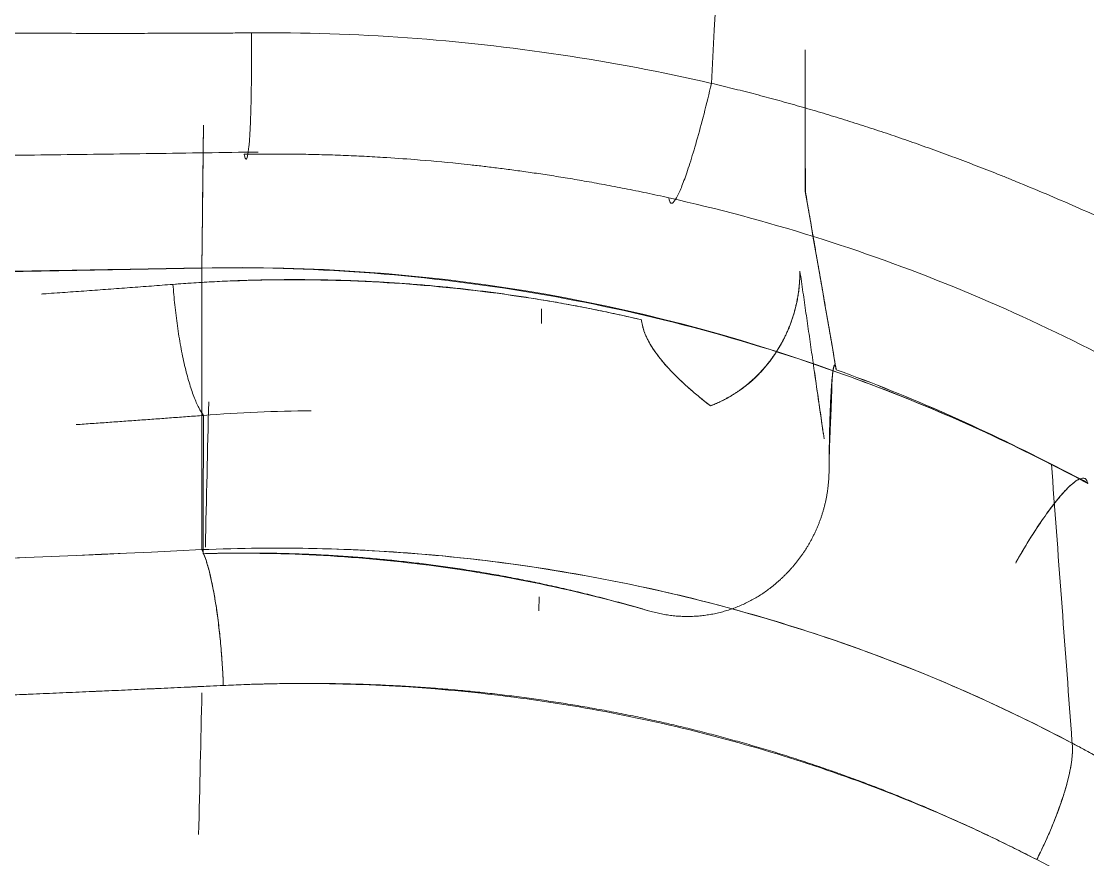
# Model space of a CAD drawing. Extents: x 12185 to 15344, y -91 to 2224.
# Drawn here: x 14153.059 to 14156.904, y 1098.582 to 1101.605 of the extents above; entities that cross this region are included whole.
import ezdxf

# ---------------------------------------------------------------- set-up
doc = ezdxf.new("R2010")
doc.units = 0
doc.header["$LTSCALE"] = 10
doc.header["$MEASUREMENT"] = 0
doc.layers.add('1', color=7, linetype='CONTINUOUS')

msp = doc.modelspace()

# ---------------------------------------------------------------- linework, layer by layer
at = {"layer": '1', "color": 7, "linetype": 'Continuous', "lineweight": 18}
for p, q in [((14154.9343, 1100.5151), (14154.9347, 1100.5681)), ((14154.9252, 1099.4793), (14154.9257, 1099.53))]:
    msp.add_line(p, q, dxfattribs=at)
at = {"layer": '1', "color": 7, "linetype": 'Continuous', "lineweight": 13}
for points in [[(14155.5476, 1101.381), (14155.6026, 1102.4051), (14155.6571, 1103.4587), (14155.7111, 1104.5417)], [(14153.7222, 1099.7089), (14153.7263, 1099.8835), (14153.7303, 1100.0581), (14153.7343, 1100.2327)], [(14153.6981, 1098.6728), (14153.7021, 1098.843), (14153.706, 1099.0133), (14153.71, 1099.1835)]]:
    msp.add_open_spline(points, degree=3, dxfattribs=at)
at = {"layer": '1', "color": 7, "linetype": 'Continuous', "lineweight": 18}
for points, degree, knots in [([(14153.8883, 1101.5633), (14153.8689, 1101.5631), (14153.8265, 1101.5626), (14153.7575, 1101.5622), (14153.6779, 1101.5619), (14153.5875, 1101.5616), (14153.4865, 1101.5614), (14153.3748, 1101.5614), (14153.2524, 1101.5614), (14153.1034, 1101.5617), (14152.9313, 1101.562), (14152.74, 1101.5619), (14152.5491, 1101.5615), (14152.291, 1101.5606), (14151.9273, 1101.5583), (14151.4201, 1101.5545), (14150.9484, 1101.5507), (14150.5479, 1101.5479), (14150.2542, 1101.5462), (14149.9535, 1101.5449), (14149.6458, 1101.5439), (14149.2698, 1101.5432), (14148.8585, 1101.5429), (14148.4447, 1101.5429), (14148.1224, 1101.5431), (14147.9381, 1101.5431), (14147.8612, 1101.5432)], 3, [0, 0, 0, 0, 0.009679, 0.021131, 0.034357, 0.049356, 0.066129, 0.084676, 0.104996, 0.12709, 0.158922, 0.190678, 0.22236, 0.253968, 0.319225, 0.403388, 0.506457, 0.554009, 0.602723, 0.6526, 0.703637, 0.755836, 0.83966, 0.908293, 0.961738, 1, 1, 1, 1]), ([(14155.5476, 1101.381), (14155.5601, 1101.3781), (14155.5851, 1101.3722), (14155.6225, 1101.363), (14155.66, 1101.3537), (14155.6975, 1101.3441), (14155.735, 1101.3342), (14155.7726, 1101.3242), (14155.8102, 1101.3139), (14155.8478, 1101.3033), (14155.8855, 1101.2926), (14155.9232, 1101.2815), (14155.961, 1101.2703), (14155.9987, 1101.2588), (14156.0365, 1101.2471), (14156.0744, 1101.2351), (14156.1122, 1101.2229), (14156.1501, 1101.2105), (14156.1881, 1101.1978), (14156.2261, 1101.1849), (14156.2641, 1101.1718), (14156.3021, 1101.1584), (14156.3402, 1101.1448), (14156.3783, 1101.1309), (14156.4164, 1101.1168), (14156.4546, 1101.1025), (14156.4928, 1101.088), (14156.531, 1101.0732), (14156.5693, 1101.0581), (14156.6076, 1101.0429), (14156.7057, 1101.0032), (14156.8607, 1100.9377), (14157.0686, 1100.843), (14157.268, 1100.745), (14157.4589, 1100.6437), (14157.6367, 1100.5418), (14157.8041, 1100.4382), (14157.9636, 1100.332), (14158.1222, 1100.219), (14158.2799, 1100.0993), (14158.4366, 1099.9729), (14158.5754, 1099.8542), (14158.6964, 1099.7461), (14158.7999, 1099.6508), (14158.9013, 1099.5544), (14159.0005, 1099.4569), (14159.0977, 1099.3583), (14159.1927, 1099.2585), (14159.2857, 1099.1577), (14159.3765, 1099.0557), (14159.4597, 1098.9591), (14159.5354, 1098.868), (14159.604, 1098.7822), (14159.6711, 1098.6951), (14159.7367, 1098.6067), (14159.8008, 1098.517), (14159.8633, 1098.4259), (14159.9243, 1098.3336), (14159.9839, 1098.2399), (14160.0419, 1098.1449), (14160.0984, 1098.0485), (14160.1533, 1097.9509), (14160.2068, 1097.8518), (14160.2588, 1097.7515), (14160.3093, 1097.6498), (14160.3582, 1097.5467), (14160.4057, 1097.4423), (14160.4516, 1097.3366), (14160.4961, 1097.2295), (14160.5342, 1097.1333), (14160.5664, 1097.0487), (14160.5931, 1096.9759), (14160.6189, 1096.903), (14160.6438, 1096.8298), (14160.6679, 1096.7564), (14160.691, 1096.6827), (14160.7133, 1096.6088), (14160.7347, 1096.5347), (14160.7552, 1096.4604), (14160.7749, 1096.3859), (14160.7936, 1096.3111), (14160.8115, 1096.236), (14160.8285, 1096.1608), (14160.8446, 1096.0853), (14160.8599, 1096.0096), (14160.8742, 1095.9336), (14160.8877, 1095.8574), (14160.9004, 1095.781), (14160.9121, 1095.7043), (14160.923, 1095.6274), (14160.9329, 1095.5502), (14160.9421, 1095.4728), (14160.9503, 1095.3952), (14160.9577, 1095.3173), (14160.9641, 1095.2392), (14160.9698, 1095.1608), (14160.9745, 1095.0822), (14160.9784, 1095.0033), (14160.9813, 1094.9242), (14160.9835, 1094.8449), (14160.9842, 1094.7919), (14160.9846, 1094.7653)], 3, [0, 0, 0, 0, 0.004115, 0.008239, 0.012373, 0.016518, 0.020673, 0.024838, 0.029013, 0.033199, 0.037396, 0.041604, 0.045823, 0.050052, 0.054293, 0.058546, 0.062809, 0.067085, 0.071372, 0.075671, 0.079981, 0.084304, 0.088639, 0.092987, 0.097346, 0.101718, 0.106103, 0.110501, 0.114912, 0.119335, 0.123772, 0.148975, 0.173502, 0.197374, 0.220615, 0.243249, 0.26359, 0.284263, 0.305287, 0.326685, 0.348475, 0.370677, 0.386022, 0.401289, 0.416481, 0.431602, 0.446657, 0.461649, 0.476583, 0.491462, 0.506292, 0.518264, 0.530247, 0.542244, 0.554258, 0.566295, 0.578357, 0.590448, 0.602572, 0.614733, 0.626933, 0.639178, 0.651469, 0.663812, 0.676208, 0.688663, 0.701178, 0.713758, 0.726405, 0.739124, 0.747578, 0.756019, 0.764447, 0.772863, 0.781269, 0.789666, 0.798054, 0.806435, 0.814811, 0.823182, 0.831549, 0.839914, 0.848278, 0.856642, 0.865007, 0.873374, 0.881746, 0.890122, 0.898504, 0.906893, 0.915291, 0.923699, 0.932117, 0.940548, 0.948992, 0.95745, 0.965924, 0.974415, 0.982923, 0.991452, 1, 1, 1, 1]), ([(14153.8622, 1101.1255), (14153.875, 1101.1257), (14153.9008, 1101.1261), (14153.9395, 1101.1263), (14153.9782, 1101.1264), (14154.0168, 1101.1262), (14154.0555, 1101.1258), (14154.0941, 1101.1251), (14154.1327, 1101.1243), (14154.1714, 1101.1232), (14154.21, 1101.1219), (14154.248, 1101.1204), (14154.2986, 1101.1181), (14154.3752, 1101.1138), (14154.4913, 1101.1057), (14154.597, 1101.0961), (14154.68, 1101.0872), (14154.7286, 1101.0817), (14154.7805, 1101.0754), (14154.8358, 1101.0682), (14154.8944, 1101.0601), (14154.9563, 1101.0509), (14155.0215, 1101.0406), (14155.0899, 1101.029), (14155.1615, 1101.0161), (14155.2364, 1101.0018), (14155.3144, 1100.9859), (14155.3673, 1100.9743), (14155.3943, 1100.9684)], 3, [0, 0, 0, 0, 0.025018, 0.050035, 0.07505, 0.100063, 0.125076, 0.150087, 0.175097, 0.200106, 0.225114, 0.250121, 0.27396, 0.323579, 0.398973, 0.500138, 0.529594, 0.561269, 0.595164, 0.631278, 0.669611, 0.710162, 0.752931, 0.797917, 0.845118, 0.894534, 0.946162, 1, 1, 1, 1]), ([(14155.3943, 1100.9684), (14155.5696, 1100.9292), (14155.7435, 1100.8828), (14156.0866, 1100.7755), (14156.2558, 1100.7146), (14156.5881, 1100.5793), (14156.7511, 1100.5048), (14157.0701, 1100.3429), (14157.226, 1100.2555), (14157.5296, 1100.0685), (14157.6773, 1099.969), (14157.9636, 1099.7583), (14158.1022, 1099.6473), (14158.3693, 1099.4144), (14158.4978, 1099.2925), (14158.744, 1099.0388), (14158.8616, 1098.9069), (14159.1968, 1098.4973), (14159.3967, 1098.2055), (14159.744, 1097.5909), (14159.8912, 1097.268), (14160.1286, 1096.5989), (14160.2186, 1096.2527), (14160.309, 1095.7226), (14160.3316, 1095.5441), (14160.3619, 1095.1848), (14160.3696, 1095.0041), (14160.37, 1094.823)], 3, [0, 0, 0, 0, 0.0625, 0.0625, 0.125, 0.125, 0.1875, 0.1875, 0.25, 0.25, 0.3125, 0.3125, 0.375, 0.375, 0.4375, 0.4375, 0.5, 0.5, 0.625, 0.625, 0.75, 0.75, 0.875, 0.875, 0.9375, 0.9375, 1, 1, 1, 1]), ([(14153.7097, 1100.7154), (14154.1002, 1100.7221), (14154.4907, 1100.6937), (14155.2584, 1100.5679), (14155.6355, 1100.4705), (14155.9995, 1100.3404)], 3, [0, 0, 0, 0, 0.5, 0.5, 1, 1, 1, 1]), ([(14155.5439, 1100.2185), (14155.5471, 1100.2197), (14155.5536, 1100.2223), (14155.5634, 1100.2264), (14155.5731, 1100.2307), (14155.5829, 1100.2354), (14155.5927, 1100.2403), (14155.6024, 1100.2455), (14155.6122, 1100.251), (14155.6219, 1100.2568), (14155.6317, 1100.2629), (14155.6413, 1100.2693), (14155.651, 1100.276), (14155.6606, 1100.283), (14155.6701, 1100.2903), (14155.6795, 1100.298), (14155.6889, 1100.3059), (14155.6981, 1100.3142), (14155.7073, 1100.3228), (14155.7163, 1100.3317), (14155.7252, 1100.341), (14155.7339, 1100.3505), (14155.7425, 1100.3604), (14155.7509, 1100.3706), (14155.7592, 1100.3812), (14155.7672, 1100.392), (14155.775, 1100.4032), (14155.7826, 1100.4147), (14155.79, 1100.4266), (14155.7971, 1100.4387), (14155.804, 1100.4511), (14155.8106, 1100.4639), (14155.8169, 1100.4769), (14155.8229, 1100.4903), (14155.8286, 1100.504), (14155.8339, 1100.5179), (14155.8389, 1100.5321), (14155.8435, 1100.5466), (14155.8478, 1100.5613), (14155.8516, 1100.5763), (14155.8551, 1100.5916), (14155.8581, 1100.6071), (14155.8607, 1100.6228), (14155.8629, 1100.6387), (14155.8646, 1100.6548), (14155.8658, 1100.6711), (14155.8666, 1100.6876), (14155.8667, 1100.6987), (14155.8668, 1100.7042)], 3, [0, 0, 0, 0, 0.016822, 0.033849, 0.051084, 0.068527, 0.086179, 0.104042, 0.122117, 0.140404, 0.158904, 0.177619, 0.196549, 0.215695, 0.235058, 0.25464, 0.274439, 0.294458, 0.314698, 0.335158, 0.35584, 0.376743, 0.39787, 0.41922, 0.440794, 0.462593, 0.484617, 0.506867, 0.529343, 0.552046, 0.574977, 0.598135, 0.621521, 0.645137, 0.668981, 0.693055, 0.717359, 0.741894, 0.76666, 0.791656, 0.816885, 0.842345, 0.868038, 0.893964, 0.920122, 0.946514, 0.97314, 1, 1, 1, 1]), ([(14155.8668, 1100.7042), (14155.8667, 1100.5396), (14155.776, 1100.4042), (14155.6886, 1100.2737), (14155.5439, 1100.2185)], 2, [0, 0, 0, 0.5, 0.5, 1, 1, 1]), ([(14153.6054, 1100.6565), (14153.8901, 1100.678), (14154.1754, 1100.6783), (14154.7406, 1100.6359), (14155.0207, 1100.5931), (14155.2952, 1100.5288)], 3, [0, 0, 0, 0, 0.5, 0.5, 1, 1, 1, 1]), ([(14155.2951, 1100.5288), (14155.2831, 1100.5316), (14155.2592, 1100.5371), (14155.2232, 1100.5452), (14155.1871, 1100.5531), (14155.151, 1100.5607), (14155.1149, 1100.568), (14155.0788, 1100.5751), (14155.0426, 1100.5819), (14155.0064, 1100.5885), (14154.9702, 1100.5949), (14154.9339, 1100.601), (14154.8976, 1100.6069), (14154.8612, 1100.6125), (14154.8248, 1100.6179), (14154.7884, 1100.623), (14154.752, 1100.6279), (14154.7155, 1100.6325), (14154.679, 1100.6369), (14154.6424, 1100.641), (14154.6058, 1100.6449), (14154.5692, 1100.6485), (14154.5326, 1100.6519), (14154.4959, 1100.6551), (14154.4592, 1100.658), (14154.4224, 1100.6606), (14154.3856, 1100.663), (14154.3488, 1100.6652), (14154.3119, 1100.6671), (14154.2751, 1100.6688), (14154.2381, 1100.6702), (14154.2012, 1100.6714), (14154.1642, 1100.6723), (14154.1272, 1100.673), (14154.0901, 1100.6734), (14154.053, 1100.6736), (14154.0159, 1100.6735), (14153.9787, 1100.6732), (14153.9416, 1100.6726), (14153.9043, 1100.6718), (14153.8671, 1100.6708), (14153.8298, 1100.6695), (14153.7925, 1100.668), (14153.7551, 1100.6662), (14153.7177, 1100.6641), (14153.6803, 1100.6618), (14153.6429, 1100.6593), (14153.6179, 1100.6574), (14153.6054, 1100.6565)], 3, [0, 0, 0, 0, 0.021843, 0.043668, 0.065475, 0.087267, 0.109043, 0.130805, 0.152554, 0.17429, 0.196014, 0.217727, 0.239431, 0.261126, 0.282813, 0.304492, 0.326166, 0.347834, 0.369498, 0.391159, 0.412817, 0.434473, 0.456129, 0.477785, 0.499442, 0.521102, 0.542764, 0.564431, 0.586102, 0.607779, 0.629463, 0.651154, 0.672854, 0.694563, 0.716283, 0.738014, 0.759758, 0.781514, 0.803285, 0.82507, 0.846871, 0.868689, 0.890525, 0.912379, 0.934253, 0.956147, 0.978063, 1, 1, 1, 1]), ([(14153.6054, 1100.6565), (14153.5795, 1100.6545), (14153.5277, 1100.6505), (14153.4499, 1100.6447), (14153.3722, 1100.6389), (14153.2943, 1100.6332), (14153.2165, 1100.6276), (14153.162, 1100.6237), (14153.1334, 1100.6217), (14153.1308, 1100.6215)], 3, [0, 0, 0, 0, 0.164045, 0.328048, 0.49201, 0.65593, 0.819811, 0.983651, 1, 1, 1, 1]), ([(14153.6054, 1100.6565), (14153.6072, 1100.6321), (14153.6094, 1100.6072), (14153.6147, 1100.5569), (14153.6179, 1100.5316), (14153.625, 1100.4816), (14153.629, 1100.4569), (14153.6378, 1100.4091), (14153.6426, 1100.3861), (14153.6527, 1100.3425), (14153.6581, 1100.3221), (14153.6693, 1100.2845), (14153.675, 1100.2674), (14153.6867, 1100.2369), (14153.6926, 1100.2236), (14153.7043, 1100.2009), (14153.7101, 1100.1915), (14153.7157, 1100.184)], 3, [0, 0, 0, 0, 0.125, 0.125, 0.25, 0.25, 0.375, 0.375, 0.5, 0.5, 0.625, 0.625, 0.75, 0.75, 0.875, 0.875, 1, 1, 1, 1]), ([(14153.7157, 1100.1839), (14153.7101, 1100.1915), (14153.7043, 1100.2009), (14153.6926, 1100.2236), (14153.6867, 1100.2369), (14153.675, 1100.2674), (14153.6693, 1100.2845), (14153.6581, 1100.3221), (14153.6527, 1100.3425), (14153.6426, 1100.3861), (14153.6378, 1100.4091), (14153.629, 1100.4569), (14153.625, 1100.4816), (14153.6179, 1100.5316), (14153.6147, 1100.5569), (14153.6094, 1100.6072), (14153.6072, 1100.6321), (14153.6054, 1100.6565)], 3, [0, 0, 0, 0, 0.125, 0.125, 0.25, 0.25, 0.375, 0.375, 0.5, 0.5, 0.625, 0.625, 0.75, 0.75, 0.875, 0.875, 1, 1, 1, 1]), ([(14155.2952, 1100.5288), (14155.2954, 1100.5269), (14155.2958, 1100.5232), (14155.2967, 1100.5176), (14155.2978, 1100.5119), (14155.2991, 1100.5062), (14155.3006, 1100.5004), (14155.3023, 1100.4945), (14155.3043, 1100.4886), (14155.3064, 1100.4826), (14155.3088, 1100.4766), (14155.3114, 1100.4705), (14155.3142, 1100.4644), (14155.3172, 1100.4582), (14155.3205, 1100.4519), (14155.3239, 1100.4457), (14155.3276, 1100.4393), (14155.3315, 1100.4329), (14155.3355, 1100.4264), (14155.3398, 1100.4199), (14155.3443, 1100.4134), (14155.3491, 1100.4068), (14155.354, 1100.4001), (14155.3591, 1100.3934), (14155.3645, 1100.3867), (14155.37, 1100.3799), (14155.3758, 1100.373), (14155.3817, 1100.3661), (14155.3879, 1100.3592), (14155.3943, 1100.3522), (14155.4009, 1100.3451), (14155.4077, 1100.338), (14155.4147, 1100.3309), (14155.4219, 1100.3237), (14155.4293, 1100.3165), (14155.4369, 1100.3092), (14155.4447, 1100.3019), (14155.4527, 1100.2945), (14155.4609, 1100.2871), (14155.4694, 1100.2797), (14155.478, 1100.2722), (14155.4868, 1100.2646), (14155.4958, 1100.2571), (14155.505, 1100.2494), (14155.5145, 1100.2417), (14155.5241, 1100.234), (14155.5339, 1100.2262), (14155.5405, 1100.2211), (14155.5439, 1100.2185)], 3, [0, 0, 0, 0, 0.013749, 0.02772, 0.041928, 0.05639, 0.071119, 0.086129, 0.101433, 0.117043, 0.13297, 0.149225, 0.165816, 0.182753, 0.200044, 0.217698, 0.23572, 0.254118, 0.272898, 0.292066, 0.311627, 0.331586, 0.351947, 0.372714, 0.393892, 0.415484, 0.437494, 0.459924, 0.482777, 0.506056, 0.529764, 0.553903, 0.578474, 0.60348, 0.628922, 0.654803, 0.681123, 0.707884, 0.735088, 0.762735, 0.790827, 0.819365, 0.848349, 0.877781, 0.907661, 0.937991, 0.96877, 1, 1, 1, 1]), ([(14155.9977, 1100.3487), (14155.9885, 1100.402), (14155.9807, 1100.2914), (14155.9726, 1100.1761), (14155.9716, 1099.9765)], 2, [0, 0, 0, 0.5, 0.5, 1, 1, 1]), ([(14155.9716, 1099.9765), (14155.9716, 1099.9802), (14155.9716, 1099.9876), (14155.9718, 1099.9985), (14155.9719, 1100.0093), (14155.9721, 1100.0201), (14155.9724, 1100.0307), (14155.9726, 1100.0412), (14155.9729, 1100.0515), (14155.9732, 1100.0617), (14155.9735, 1100.0718), (14155.9739, 1100.0817), (14155.9742, 1100.0915), (14155.9746, 1100.1011), (14155.975, 1100.1105), (14155.9753, 1100.1197), (14155.9757, 1100.1288), (14155.9761, 1100.1377), (14155.9765, 1100.1464), (14155.9768, 1100.1549), (14155.9772, 1100.1633), (14155.9776, 1100.1714), (14155.9779, 1100.1793), (14155.9782, 1100.1871), (14155.9786, 1100.1946), (14155.9789, 1100.202), (14155.9792, 1100.2092), (14155.9795, 1100.2161), (14155.9797, 1100.2229), (14155.98, 1100.2295), (14155.9802, 1100.2359), (14155.9805, 1100.2421), (14155.9807, 1100.2481), (14155.9809, 1100.2539), (14155.9811, 1100.2595), (14155.9812, 1100.2649), (14155.9813, 1100.2702), (14155.9815, 1100.2752), (14155.9816, 1100.2801), (14155.9817, 1100.2849), (14155.9818, 1100.2895), (14155.982, 1100.294), (14155.9821, 1100.2983), (14155.9823, 1100.3025), (14155.9825, 1100.3066), (14155.9827, 1100.3106), (14155.9829, 1100.3144), (14155.9832, 1100.3181), (14155.9835, 1100.3217), (14155.9837, 1100.3252), (14155.9841, 1100.3286), (14155.9844, 1100.3318), (14155.9847, 1100.3348), (14155.9851, 1100.3377), (14155.9854, 1100.3405), (14155.9858, 1100.3431), (14155.9862, 1100.3456), (14155.9865, 1100.3479), (14155.9869, 1100.3501), (14155.9873, 1100.3521), (14155.9877, 1100.354), (14155.9881, 1100.3557), (14155.9885, 1100.3573), (14155.9889, 1100.3587), (14155.9893, 1100.3599), (14155.9897, 1100.361), (14155.9901, 1100.3619), (14155.9905, 1100.3627), (14155.9909, 1100.3633), (14155.9913, 1100.3638), (14155.9917, 1100.3641), (14155.9921, 1100.3642), (14155.9925, 1100.3642), (14155.9929, 1100.3641), (14155.9933, 1100.3637), (14155.9937, 1100.3633), (14155.9941, 1100.3627), (14155.9944, 1100.3619), (14155.9948, 1100.361), (14155.9952, 1100.3599), (14155.9956, 1100.3588), (14155.9959, 1100.3574), (14155.9963, 1100.3559), (14155.9966, 1100.3543), (14155.997, 1100.3526), (14155.9974, 1100.3507), (14155.9976, 1100.3494), (14155.9977, 1100.3487)], 3, [0, 0, 0, 0, 0.0153, 0.030527, 0.045677, 0.060745, 0.075727, 0.090619, 0.105416, 0.120115, 0.134712, 0.149202, 0.163584, 0.177855, 0.192011, 0.206051, 0.219971, 0.233768, 0.247439, 0.26098, 0.274389, 0.287664, 0.300806, 0.313813, 0.326687, 0.339426, 0.352029, 0.364496, 0.376825, 0.389016, 0.401066, 0.412972, 0.424729, 0.436332, 0.447775, 0.459054, 0.470182, 0.48118, 0.49207, 0.50287, 0.513601, 0.524282, 0.53493, 0.545566, 0.556207, 0.566872, 0.57757, 0.588298, 0.599048, 0.609815, 0.620593, 0.631379, 0.642168, 0.652959, 0.663751, 0.67454, 0.685327, 0.69611, 0.706886, 0.717657, 0.72842, 0.739174, 0.74992, 0.760655, 0.771377, 0.782084, 0.792772, 0.80344, 0.814086, 0.824708, 0.835304, 0.845872, 0.85641, 0.866918, 0.877394, 0.887837, 0.898244, 0.908614, 0.918945, 0.929235, 0.939483, 0.949687, 0.959845, 0.969957, 0.980021, 0.990035, 1, 1, 1, 1]), ([(14155.9716, 1099.9765), (14155.9714, 1099.9726), (14155.9712, 1099.9646), (14155.9706, 1099.9527), (14155.9696, 1099.9408), (14155.9684, 1099.9289), (14155.967, 1099.9171), (14155.9652, 1099.9053), (14155.9632, 1099.8935), (14155.961, 1099.8817), (14155.9584, 1099.8701), (14155.9556, 1099.8584), (14155.9526, 1099.8469), (14155.9492, 1099.8354), (14155.9457, 1099.824), (14155.9418, 1099.8126), (14155.9377, 1099.8014), (14155.9334, 1099.7902), (14155.9288, 1099.7792), (14155.924, 1099.7682), (14155.9189, 1099.7573), (14155.9135, 1099.7466), (14155.908, 1099.736), (14155.9022, 1099.7255), (14155.8962, 1099.7151), (14155.8899, 1099.7049), (14155.8834, 1099.6948), (14155.8767, 1099.6848), (14155.8698, 1099.675), (14155.8626, 1099.6654), (14155.8553, 1099.6559), (14155.8477, 1099.6466), (14155.84, 1099.6374), (14155.832, 1099.6284), (14155.8239, 1099.6196), (14155.8155, 1099.611), (14155.807, 1099.6025), (14155.7983, 1099.5943), (14155.7894, 1099.5862), (14155.7804, 1099.5784), (14155.7712, 1099.5707), (14155.7597, 1099.5615), (14155.7456, 1099.551), (14155.7289, 1099.5395), (14155.7116, 1099.5287), (14155.6938, 1099.5186), (14155.6756, 1099.5091), (14155.6569, 1099.5004), (14155.6379, 1099.4925), (14155.6184, 1099.4854), (14155.5986, 1099.479), (14155.5785, 1099.4735), (14155.5581, 1099.4689), (14155.5374, 1099.4651), (14155.5165, 1099.4622), (14155.4954, 1099.4602), (14155.4742, 1099.4592), (14155.4529, 1099.4591), (14155.4314, 1099.4599), (14155.41, 1099.4617), (14155.3886, 1099.4644), (14155.3672, 1099.4682), (14155.3459, 1099.4728), (14155.3319, 1099.4767), (14155.3248, 1099.4787)], 3, [0, 0, 0, 0, 0.012694, 0.025388, 0.038082, 0.050777, 0.063472, 0.076168, 0.088864, 0.10156, 0.114257, 0.126954, 0.139651, 0.152349, 0.165047, 0.177746, 0.190445, 0.203144, 0.215844, 0.228544, 0.241245, 0.253945, 0.266647, 0.279348, 0.29205, 0.304753, 0.317455, 0.330158, 0.342862, 0.355566, 0.36827, 0.380975, 0.39368, 0.406385, 0.419091, 0.431797, 0.444503, 0.45721, 0.469918, 0.482625, 0.495333, 0.508042, 0.529557, 0.551133, 0.572773, 0.594481, 0.61626, 0.638111, 0.660039, 0.682047, 0.704136, 0.72631, 0.748572, 0.770924, 0.793369, 0.81591, 0.838549, 0.86129, 0.884134, 0.907085, 0.930144, 0.953315, 0.976599, 1, 1, 1, 1]), ([(14156.9045, 1099.9385), (14156.9044, 1099.9389), (14156.903, 1099.9483), (14156.8962, 1099.9599), (14156.8762, 1099.9577), (14156.8534, 1099.9419), (14156.8331, 1099.9229), (14156.8173, 1099.9063), (14156.8005, 1099.8869), (14156.7756, 1099.8559), (14156.7404, 1099.8078), (14156.694, 1099.7367), (14156.6616, 1099.6819), (14156.6456, 1099.6533), (14156.6449, 1099.6519)], 3, [0, 0, 0, 0, 0.006402, 0.12984, 0.253278, 0.376715, 0.438434, 0.500153, 0.561872, 0.623591, 0.747028, 0.870466, 0.993904, 1, 1, 1, 1]), ([(14156.6449, 1099.6519), (14156.6604, 1099.6796), (14156.6765, 1099.707), (14156.7084, 1099.7587), (14156.7243, 1099.783), (14156.7546, 1099.827), (14156.769, 1099.8468), (14156.7889, 1099.8724), (14156.7953, 1099.8802), (14156.8073, 1099.8946), (14156.813, 1099.9012), (14156.8296, 1099.9193), (14156.8398, 1099.9294), (14156.8541, 1099.9415), (14156.8587, 1099.9451), (14156.8676, 1099.951), (14156.8718, 1099.9534), (14156.8835, 1099.9585), (14156.8901, 1099.9591), (14156.8999, 1099.9537), (14156.9032, 1099.9477), (14156.9045, 1099.9385)], 3, [0, 0, 0, 0, 0.125, 0.125, 0.25, 0.25, 0.375, 0.375, 0.4375, 0.4375, 0.5, 0.5, 0.625, 0.625, 0.6875, 0.6875, 0.75, 0.75, 0.875, 0.875, 1, 1, 1, 1]), ([(14156.8484, 1099.0025), (14156.6108, 1099.1286), (14156.364, 1099.2382), (14155.8572, 1099.4238), (14155.5973, 1099.4996), (14155.0685, 1099.6168), (14154.7997, 1099.6581), (14154.2569, 1099.7055), (14153.9831, 1099.7116), (14153.7096, 1099.6999)], 3, [0, 0, 0, 0, 0.25, 0.25, 0.5, 0.5, 0.75, 0.75, 1, 1, 1, 1]), ([(14153.7096, 1099.7), (14152.7446, 1099.6536), (14151.7717, 1099.6189), (14150.3071, 1099.5839), (14149.818, 1099.5751), (14148.8387, 1099.5634), (14148.3486, 1099.5604), (14147.8586, 1099.5604)], 3, [0, 0, 0, 0, 0.5, 0.5, 0.75, 0.75, 1, 1, 1, 1]), ([(14153.7871, 1099.2104), (14153.7862, 1099.2348), (14153.7849, 1099.2598), (14153.7816, 1099.3104), (14153.7796, 1099.3359), (14153.7749, 1099.3866), (14153.7722, 1099.4118), (14153.7662, 1099.4606), (14153.7629, 1099.4844), (14153.7558, 1099.5294), (14153.752, 1099.5507), (14153.744, 1099.5902), (14153.7398, 1099.6083), (14153.7313, 1099.641), (14153.7269, 1099.6555), (14153.7182, 1099.6806), (14153.7139, 1099.6912), (14153.7096, 1099.7)], 3, [0, 0, 0, 0, 0.125, 0.125, 0.25, 0.25, 0.375, 0.375, 0.5, 0.5, 0.625, 0.625, 0.75, 0.75, 0.875, 0.875, 1, 1, 1, 1]), ([(14155.3248, 1099.4785), (14155.065, 1099.5538), (14154.7986, 1099.6091), (14154.2593, 1099.6784), (14153.9865, 1099.6924), (14153.7138, 1099.6854)], 3, [0, 0, 0, 0, 0.5, 0.5, 1, 1, 1, 1]), ([(14153.7138, 1099.6854), (14153.7256, 1099.6858), (14153.7494, 1099.6865), (14153.785, 1099.6872), (14153.8205, 1099.6877), (14153.8561, 1099.6879), (14153.8916, 1099.6879), (14153.9271, 1099.6877), (14153.9626, 1099.6872), (14153.9981, 1099.6865), (14154.0335, 1099.6855), (14154.0689, 1099.6843), (14154.1043, 1099.6829), (14154.1397, 1099.6812), (14154.175, 1099.6792), (14154.2103, 1099.6771), (14154.2456, 1099.6746), (14154.2809, 1099.672), (14154.3161, 1099.6691), (14154.3513, 1099.6659), (14154.3865, 1099.6625), (14154.4217, 1099.6589), (14154.4568, 1099.655), (14154.4919, 1099.6509), (14154.527, 1099.6465), (14154.562, 1099.6419), (14154.5971, 1099.637), (14154.632, 1099.6319), (14154.667, 1099.6266), (14154.7019, 1099.621), (14154.7368, 1099.6151), (14154.7717, 1099.6091), (14154.8065, 1099.6027), (14154.8413, 1099.5962), (14154.8761, 1099.5894), (14154.9108, 1099.5823), (14154.9455, 1099.575), (14154.9802, 1099.5675), (14155.0148, 1099.5597), (14155.0494, 1099.5517), (14155.0839, 1099.5434), (14155.1185, 1099.5349), (14155.1529, 1099.5261), (14155.1874, 1099.5171), (14155.2218, 1099.5079), (14155.2562, 1099.4984), (14155.2905, 1099.4886), (14155.3134, 1099.482), (14155.3248, 1099.4786)], 3, [0, 0, 0, 0, 0.021777, 0.04354, 0.065291, 0.08703, 0.108758, 0.130476, 0.152184, 0.173884, 0.195575, 0.217259, 0.238937, 0.26061, 0.282277, 0.303941, 0.325601, 0.347259, 0.368916, 0.390571, 0.412227, 0.433883, 0.455541, 0.477201, 0.498865, 0.520533, 0.542206, 0.563885, 0.58557, 0.607263, 0.628964, 0.650675, 0.672395, 0.694126, 0.71587, 0.737625, 0.759395, 0.781178, 0.802977, 0.824792, 0.846624, 0.868474, 0.890343, 0.912232, 0.934141, 0.956071, 0.978024, 1, 1, 1, 1]), ([(14153.7871, 1099.2104), (14153.7557, 1099.2089), (14153.6927, 1099.2059), (14153.5983, 1099.2015), (14153.5037, 1099.1971), (14153.4091, 1099.1928), (14153.3145, 1099.1886), (14153.2198, 1099.1845), (14153.125, 1099.1804), (14153.0301, 1099.1764), (14152.9352, 1099.1725), (14152.8403, 1099.1686), (14152.7453, 1099.1648), (14152.6502, 1099.1611), (14152.5551, 1099.1575), (14152.4599, 1099.1539), (14152.3646, 1099.1504), (14152.2693, 1099.147), (14152.174, 1099.1437), (14152.0785, 1099.1404), (14151.9831, 1099.1372), (14151.8876, 1099.1341), (14151.792, 1099.131), (14151.6964, 1099.128), (14151.6007, 1099.1251), (14151.505, 1099.1223), (14151.4092, 1099.1195), (14151.3134, 1099.1168), (14151.2176, 1099.1142), (14151.1217, 1099.1117), (14151.0257, 1099.1092), (14150.9297, 1099.1068), (14150.8035, 1099.1037), (14150.6472, 1099.1001), (14150.4606, 1099.0961), (14150.2742, 1099.0923), (14150.0878, 1099.0888), (14149.9015, 1099.0856), (14149.7152, 1099.0827), (14149.5291, 1099.0801), (14149.343, 1099.0777), (14149.157, 1099.0756), (14148.9712, 1099.0738), (14148.7854, 1099.0723), (14148.5998, 1099.071), (14148.4143, 1099.0701), (14148.2289, 1099.0694), (14148.0436, 1099.0689), (14147.9201, 1099.0689), (14147.8584, 1099.0689)], 3, [0, 0, 0, 0, 0.016088, 0.032179, 0.048274, 0.064371, 0.080471, 0.096574, 0.11268, 0.128789, 0.144901, 0.161016, 0.177134, 0.193255, 0.209379, 0.225506, 0.241636, 0.257769, 0.273905, 0.290044, 0.306186, 0.322332, 0.33848, 0.354631, 0.370786, 0.386943, 0.403104, 0.419268, 0.435435, 0.451604, 0.467778, 0.483954, 0.500133, 0.531555, 0.562953, 0.594326, 0.625676, 0.657001, 0.688302, 0.719579, 0.750833, 0.782062, 0.813267, 0.844449, 0.875606, 0.90674, 0.93785, 0.968937, 1, 1, 1, 1]), ([(14147.8584, 1099.0689), (14148.355, 1099.0691), (14148.8517, 1099.0724), (14149.8441, 1099.0846), (14150.3398, 1099.0936), (14151.8239, 1099.1291), (14152.8095, 1099.1641), (14153.7871, 1099.2104)], 3, [0, 0, 0, 0, 0.25, 0.25, 0.5, 0.5, 1, 1, 1, 1]), ([(14153.7871, 1099.2104), (14154.0422, 1099.2227), (14154.2977, 1099.2185), (14154.8047, 1099.1775), (14155.056, 1099.1408), (14155.5505, 1099.0352), (14155.7937, 1098.9664), (14156.2678, 1098.7976), (14156.4987, 1098.6975), (14156.721, 1098.5824)], 3, [0, 0, 0, 0, 0.25, 0.25, 0.5, 0.5, 0.75, 0.75, 1, 1, 1, 1]), ([(14156.721, 1098.5824), (14156.7103, 1098.5879), (14156.689, 1098.5989), (14156.6569, 1098.6151), (14156.6248, 1098.6311), (14156.5926, 1098.6469), (14156.5604, 1098.6625), (14156.5281, 1098.6779), (14156.4957, 1098.6931), (14156.4633, 1098.708), (14156.4308, 1098.7227), (14156.3983, 1098.7373), (14156.3657, 1098.7516), (14156.333, 1098.7656), (14156.3003, 1098.7795), (14156.2675, 1098.7931), (14156.2346, 1098.8066), (14156.2017, 1098.8198), (14156.1688, 1098.8328), (14156.1358, 1098.8456), (14156.1027, 1098.8581), (14156.0695, 1098.8705), (14156.0363, 1098.8826), (14156.0031, 1098.8946), (14155.9698, 1098.9063), (14155.9364, 1098.9177), (14155.9029, 1098.929), (14155.8694, 1098.9401), (14155.8359, 1098.9509), (14155.8023, 1098.9615), (14155.7686, 1098.972), (14155.7348, 1098.9821), (14155.7011, 1098.9921), (14155.6672, 1099.0019), (14155.6333, 1099.0114), (14155.5993, 1099.0208), (14155.5653, 1099.0299), (14155.5312, 1099.0388), (14155.497, 1099.0474), (14155.4628, 1099.0559), (14155.4285, 1099.0642), (14155.3942, 1099.0722), (14155.3598, 1099.08), (14155.3253, 1099.0876), (14155.2908, 1099.095), (14155.2562, 1099.1022), (14155.2216, 1099.1091), (14155.1869, 1099.1159), (14155.1521, 1099.1224), (14155.1173, 1099.1287), (14155.0824, 1099.1348), (14155.0475, 1099.1407), (14155.0125, 1099.1463), (14154.9775, 1099.1518), (14154.9423, 1099.157), (14154.9072, 1099.162), (14154.8719, 1099.1668), (14154.8366, 1099.1714), (14154.8013, 1099.1758), (14154.7659, 1099.1799), (14154.7304, 1099.1838), (14154.6949, 1099.1876), (14154.6593, 1099.1911), (14154.6236, 1099.1944), (14154.5879, 1099.1974), (14154.5521, 1099.2003), (14154.5163, 1099.2029), (14154.4804, 1099.2053), (14154.4444, 1099.2076), (14154.4084, 1099.2095), (14154.3724, 1099.2113), (14154.3362, 1099.2129), (14154.3, 1099.2142), (14154.2638, 1099.2154), (14154.2275, 1099.2163), (14154.1911, 1099.217), (14154.1547, 1099.2175), (14154.1182, 1099.2177), (14154.0816, 1099.2178), (14154.045, 1099.2176), (14154.0084, 1099.2172), (14153.9716, 1099.2167), (14153.9348, 1099.2158), (14153.898, 1099.2148), (14153.8611, 1099.2136), (14153.8241, 1099.2121), (14153.7995, 1099.211), (14153.7871, 1099.2104)], 3, [0, 0, 0, 0, 0.011947, 0.023878, 0.035793, 0.047693, 0.059578, 0.071448, 0.083304, 0.095146, 0.106975, 0.118791, 0.130594, 0.142385, 0.154165, 0.165933, 0.17769, 0.189438, 0.201175, 0.212902, 0.224621, 0.236331, 0.248033, 0.259727, 0.271413, 0.283093, 0.294766, 0.306434, 0.318095, 0.329752, 0.341404, 0.353051, 0.364695, 0.376335, 0.387973, 0.399608, 0.41124, 0.422872, 0.434502, 0.446131, 0.45776, 0.46939, 0.48102, 0.492651, 0.504283, 0.515918, 0.527554, 0.539194, 0.550837, 0.562484, 0.574135, 0.58579, 0.597451, 0.609116, 0.620788, 0.632467, 0.644152, 0.655844, 0.667544, 0.679252, 0.690969, 0.702694, 0.714429, 0.726174, 0.737929, 0.749695, 0.761472, 0.773261, 0.785062, 0.796875, 0.8087, 0.820539, 0.832392, 0.844259, 0.856141, 0.868037, 0.879949, 0.891876, 0.90382, 0.91578, 0.927757, 0.939752, 0.951764, 0.963795, 0.975844, 0.987912, 1, 1, 1, 1]), ([(14156.8484, 1099.0025), (14156.8599, 1098.9964), (14156.8828, 1098.9842), (14156.917, 1098.9657), (14156.9509, 1098.9469), (14156.9847, 1098.928), (14157.0183, 1098.9089), (14157.0517, 1098.8896), (14157.0849, 1098.8701), (14157.1179, 1098.8504), (14157.1506, 1098.8306), (14157.1832, 1098.8106), (14157.2156, 1098.7904), (14157.2478, 1098.7701), (14157.2798, 1098.7495), (14157.3116, 1098.7289), (14157.3431, 1098.708), (14157.3745, 1098.687), (14157.4057, 1098.6658), (14157.4367, 1098.6445), (14157.4674, 1098.623), (14157.498, 1098.6013), (14157.5284, 1098.5795), (14157.5585, 1098.5576), (14157.5885, 1098.5355), (14157.6182, 1098.5133), (14157.6478, 1098.4909), (14157.6771, 1098.4683), (14157.7063, 1098.4457), (14157.7352, 1098.4229), (14157.7639, 1098.3999), (14157.7924, 1098.3768), (14157.8207, 1098.3536), (14157.8488, 1098.3303), (14157.8767, 1098.3068), (14157.9044, 1098.2832), (14157.9319, 1098.2594), (14157.9592, 1098.2356), (14157.9862, 1098.2116), (14158.0131, 1098.1875), (14158.0398, 1098.1632), (14158.0662, 1098.1389), (14158.0924, 1098.1144), (14158.1185, 1098.0899), (14158.1443, 1098.0652), (14158.1699, 1098.0404), (14158.1953, 1098.0155), (14158.2205, 1097.9905), (14158.2455, 1097.9653), (14158.2703, 1097.9401), (14158.2949, 1097.9148), (14158.3192, 1097.8894), (14158.3434, 1097.8638), (14158.3674, 1097.8382), (14158.3911, 1097.8125), (14158.4147, 1097.7867), (14158.438, 1097.7608), (14158.4611, 1097.7348), (14158.4841, 1097.7087), (14158.5068, 1097.6826), (14158.5293, 1097.6563), (14158.5516, 1097.63), (14158.5737, 1097.6035), (14158.5956, 1097.577), (14158.6173, 1097.5505), (14158.6388, 1097.5238), (14158.6601, 1097.4971), (14158.6812, 1097.4703), (14158.702, 1097.4434), (14158.7227, 1097.4165), (14158.7432, 1097.3894), (14158.7635, 1097.3624), (14158.7835, 1097.3352), (14158.8034, 1097.308), (14158.8231, 1097.2807), (14158.8425, 1097.2534), (14158.8618, 1097.226), (14158.8809, 1097.1985), (14158.8997, 1097.171), (14158.9184, 1097.1434), (14158.9368, 1097.1158), (14158.9551, 1097.0881), (14158.9732, 1097.0604), (14158.991, 1097.0326), (14159.0087, 1097.0047), (14159.0262, 1096.9769), (14159.0434, 1096.9489), (14159.0605, 1096.921), (14159.0774, 1096.8929), (14159.0941, 1096.8649), (14159.1106, 1096.8368), (14159.1269, 1096.8086), (14159.143, 1096.7805), (14159.1589, 1096.7523), (14159.1746, 1096.724), (14159.1901, 1096.6957), (14159.2054, 1096.6674), (14159.2206, 1096.6391), (14159.2355, 1096.6107), (14159.2503, 1096.5823), (14159.2648, 1096.5539), (14159.2792, 1096.5255), (14159.2934, 1096.4971), (14159.3074, 1096.4686), (14159.3213, 1096.4401), (14159.3349, 1096.4116), (14159.3484, 1096.3831), (14159.3616, 1096.3546), (14159.3747, 1096.3261), (14159.3877, 1096.2976), (14159.4004, 1096.2691), (14159.4129, 1096.2406), (14159.4253, 1096.212), (14159.4375, 1096.1835), (14159.4495, 1096.155), (14159.4614, 1096.1265), (14159.473, 1096.098), (14159.4845, 1096.0695), (14159.4959, 1096.041), (14159.507, 1096.0125), (14159.518, 1095.9841), (14159.5288, 1095.9556), (14159.5394, 1095.9272), (14159.5499, 1095.8988), (14159.5602, 1095.8704), (14159.5703, 1095.842), (14159.5802, 1095.8136), (14159.59, 1095.7853), (14159.5997, 1095.757), (14159.6091, 1095.7287), (14159.6184, 1095.7005), (14159.6275, 1095.6722), (14159.6365, 1095.644), (14159.6453, 1095.6159), (14159.654, 1095.5878), (14159.6624, 1095.5597), (14159.6708, 1095.5316), (14159.6789, 1095.5036), (14159.6869, 1095.4756), (14159.6948, 1095.4477), (14159.7025, 1095.4197), (14159.71, 1095.3919), (14159.7174, 1095.3641), (14159.7246, 1095.3363), (14159.7317, 1095.3086), (14159.7386, 1095.2809), (14159.7454, 1095.2532), (14159.7521, 1095.2256), (14159.7585, 1095.1981), (14159.7649, 1095.1705), (14159.771, 1095.1431), (14159.7771, 1095.1157), (14159.783, 1095.0883), (14159.7887, 1095.0609), (14159.7944, 1095.0336), (14159.7998, 1095.0064), (14159.8052, 1094.9792), (14159.8103, 1094.952), (14159.8154, 1094.9249), (14159.8203, 1094.8978), (14159.8251, 1094.8708), (14159.8298, 1094.8438), (14159.8343, 1094.8169), (14159.8387, 1094.79), (14159.8429, 1094.7632), (14159.847, 1094.7364), (14159.851, 1094.7096), (14159.8549, 1094.6829), (14159.8586, 1094.6562), (14159.8622, 1094.6296), (14159.8657, 1094.603), (14159.8691, 1094.5765), (14159.8723, 1094.55), (14159.8754, 1094.5236), (14159.8784, 1094.4972), (14159.8813, 1094.4708), (14159.884, 1094.4445), (14159.8867, 1094.4183), (14159.8892, 1094.392), (14159.8916, 1094.3659), (14159.8939, 1094.3398), (14159.896, 1094.3137), (14159.8981, 1094.2877), (14159.9, 1094.2617), (14159.9019, 1094.2358), (14159.9036, 1094.2099), (14159.9052, 1094.184), (14159.9067, 1094.1582), (14159.9081, 1094.1325), (14159.9094, 1094.1068), (14159.9105, 1094.0812), (14159.9116, 1094.0556), (14159.9126, 1094.03), (14159.9135, 1094.0045), (14159.9142, 1093.979), (14159.9149, 1093.9536), (14159.9154, 1093.9283), (14159.9159, 1093.903), (14159.9163, 1093.8777), (14159.9165, 1093.8525), (14159.9167, 1093.8273), (14159.9167, 1093.8106), (14159.9168, 1093.8022)], 3, [0, 0, 0, 0, 0.006195, 0.012378, 0.018549, 0.024708, 0.030855, 0.03699, 0.043113, 0.049223, 0.055322, 0.061408, 0.067482, 0.073545, 0.079595, 0.085633, 0.091658, 0.097672, 0.103674, 0.109663, 0.115641, 0.121606, 0.127559, 0.1335, 0.139429, 0.145346, 0.151251, 0.157144, 0.163024, 0.168892, 0.174749, 0.180593, 0.186425, 0.192245, 0.198052, 0.203848, 0.209631, 0.215403, 0.221162, 0.226909, 0.232644, 0.238367, 0.244078, 0.249777, 0.255464, 0.261139, 0.266801, 0.272452, 0.27809, 0.283717, 0.289331, 0.294934, 0.300524, 0.306103, 0.311669, 0.317224, 0.322766, 0.328297, 0.333816, 0.339322, 0.344817, 0.3503, 0.355771, 0.36123, 0.366678, 0.372113, 0.377537, 0.382949, 0.388349, 0.393737, 0.399113, 0.404478, 0.409831, 0.415172, 0.420501, 0.425819, 0.431125, 0.43642, 0.441702, 0.446974, 0.452233, 0.457481, 0.462718, 0.467943, 0.473156, 0.478358, 0.483548, 0.488728, 0.493895, 0.499051, 0.504196, 0.50933, 0.514452, 0.519562, 0.524661, 0.529749, 0.534825, 0.539889, 0.544942, 0.549983, 0.555012, 0.560029, 0.565035, 0.570028, 0.575009, 0.579979, 0.584936, 0.589881, 0.594814, 0.599734, 0.604643, 0.609538, 0.614422, 0.619293, 0.624152, 0.628998, 0.633831, 0.638652, 0.64346, 0.648255, 0.653038, 0.657807, 0.662564, 0.667308, 0.672039, 0.676757, 0.681461, 0.686153, 0.690832, 0.695497, 0.700149, 0.704788, 0.709414, 0.714026, 0.718625, 0.72321, 0.727782, 0.73234, 0.736885, 0.741416, 0.745934, 0.750438, 0.754928, 0.759405, 0.763868, 0.768318, 0.772755, 0.777178, 0.781589, 0.785987, 0.790373, 0.794746, 0.799106, 0.803455, 0.807791, 0.812116, 0.816429, 0.82073, 0.825019, 0.829297, 0.833564, 0.83782, 0.842064, 0.846298, 0.850521, 0.854733, 0.858934, 0.863125, 0.867306, 0.871476, 0.875636, 0.879786, 0.883926, 0.888056, 0.892176, 0.896287, 0.900388, 0.904479, 0.908561, 0.912633, 0.916697, 0.920751, 0.924795, 0.928831, 0.932858, 0.936876, 0.940885, 0.944885, 0.948876, 0.952859, 0.956834, 0.960799, 0.964757, 0.968705, 0.972646, 0.976578, 0.980502, 0.984418, 0.988325, 0.992225, 0.996117, 1, 1, 1, 1]), ([(14159.9167, 1093.8023), (14159.9167, 1093.8156), (14159.9166, 1093.8422), (14159.9162, 1093.8823), (14159.9155, 1093.9224), (14159.9146, 1093.9625), (14159.9134, 1094.0028), (14159.912, 1094.043), (14159.9103, 1094.0834), (14159.9084, 1094.1237), (14159.9062, 1094.1642), (14159.9038, 1094.2046), (14159.9011, 1094.2451), (14159.8981, 1094.2857), (14159.8949, 1094.3262), (14159.8913, 1094.3669), (14159.8876, 1094.4075), (14159.8835, 1094.4482), (14159.8792, 1094.4888), (14159.8746, 1094.5296), (14159.8698, 1094.5703), (14159.8646, 1094.611), (14159.8592, 1094.6518), (14159.8535, 1094.6926), (14159.8475, 1094.7333), (14159.8412, 1094.7741), (14159.8346, 1094.8149), (14159.8278, 1094.8557), (14159.8206, 1094.8964), (14159.8132, 1094.9372), (14159.8055, 1094.9779), (14159.7974, 1095.0187), (14159.7891, 1095.0594), (14159.7805, 1095.1001), (14159.7716, 1095.1408), (14159.7624, 1095.1815), (14159.753, 1095.2222), (14159.7432, 1095.2628), (14159.7331, 1095.3034), (14159.7227, 1095.344), (14159.7121, 1095.3846), (14159.7011, 1095.4251), (14159.6899, 1095.4656), (14159.6783, 1095.506), (14159.6665, 1095.5464), (14159.6543, 1095.5868), (14159.6419, 1095.6271), (14159.6292, 1095.6674), (14159.6161, 1095.7076), (14159.6028, 1095.7478), (14159.5892, 1095.788), (14159.5752, 1095.828), (14159.561, 1095.868), (14159.5465, 1095.908), (14159.5316, 1095.9479), (14159.5165, 1095.9877), (14159.501, 1096.0275), (14159.4853, 1096.0672), (14159.4693, 1096.1068), (14159.4529, 1096.1463), (14159.4363, 1096.1858), (14159.4193, 1096.2252), (14159.4021, 1096.2644), (14159.3845, 1096.3037), (14159.3666, 1096.3428), (14159.3485, 1096.3818), (14159.33, 1096.4207), (14159.3112, 1096.4596), (14159.2922, 1096.4983), (14159.2728, 1096.5369), (14159.2531, 1096.5755), (14159.2331, 1096.6139), (14159.2128, 1096.6522), (14159.1922, 1096.6904), (14159.1713, 1096.7284), (14159.1501, 1096.7664), (14159.1286, 1096.8042), (14159.1067, 1096.8419), (14159.0846, 1096.8795), (14159.0622, 1096.9169), (14159.0394, 1096.9542), (14159.0164, 1096.9914), (14158.993, 1097.0284), (14158.9694, 1097.0652), (14158.9454, 1097.102), (14158.9211, 1097.1385), (14158.8965, 1097.1749), (14158.8716, 1097.2112), (14158.8464, 1097.2473), (14158.8209, 1097.2832), (14158.7951, 1097.319), (14158.769, 1097.3546), (14158.7426, 1097.39), (14158.7158, 1097.4252), (14158.6888, 1097.4603), (14158.6615, 1097.4951), (14158.6338, 1097.5298), (14158.6059, 1097.5643), (14158.5776, 1097.5987), (14158.5491, 1097.6328), (14158.5202, 1097.6668), (14158.4911, 1097.7005), (14158.4617, 1097.7341), (14158.4319, 1097.7674), (14158.4019, 1097.8006), (14158.3716, 1097.8335), (14158.341, 1097.8663), (14158.3101, 1097.8988), (14158.2789, 1097.9312), (14158.2474, 1097.9633), (14158.2156, 1097.9952), (14158.1835, 1098.0269), (14158.1512, 1098.0584), (14158.1185, 1098.0896), (14158.0856, 1098.1207), (14158.0524, 1098.1515), (14158.0189, 1098.182), (14157.9852, 1098.2124), (14157.9511, 1098.2425), (14157.9168, 1098.2723), (14157.8822, 1098.302), (14157.8473, 1098.3314), (14157.8121, 1098.3605), (14157.7767, 1098.3894), (14157.741, 1098.4181), (14157.7051, 1098.4465), (14157.6688, 1098.4746), (14157.6323, 1098.5025), (14157.5955, 1098.5301), (14157.5585, 1098.5575), (14157.5212, 1098.5846), (14157.4836, 1098.6115), (14157.4458, 1098.638), (14157.4077, 1098.6643), (14157.3694, 1098.6903), (14157.3308, 1098.7161), (14157.292, 1098.7416), (14157.2529, 1098.7668), (14157.2135, 1098.7917), (14157.1739, 1098.8163), (14157.1341, 1098.8406), (14157.094, 1098.8646), (14157.0537, 1098.8884), (14157.0131, 1098.9118), (14156.9723, 1098.935), (14156.9312, 1098.9578), (14156.89, 1098.9804), (14156.8623, 1098.9951), (14156.8484, 1099.0025)], 3, [0, 0, 0, 0, 0.006181, 0.012374, 0.018578, 0.024792, 0.031018, 0.037254, 0.043501, 0.049758, 0.056026, 0.062304, 0.068591, 0.074889, 0.081197, 0.087514, 0.093841, 0.100178, 0.106524, 0.112879, 0.119243, 0.125617, 0.131999, 0.138391, 0.144791, 0.1512, 0.157618, 0.164044, 0.170479, 0.176923, 0.183376, 0.189837, 0.196308, 0.202787, 0.209275, 0.215772, 0.222278, 0.228792, 0.235316, 0.241849, 0.248391, 0.254942, 0.261502, 0.268071, 0.274649, 0.281236, 0.287832, 0.294437, 0.301052, 0.307676, 0.314308, 0.32095, 0.327602, 0.334262, 0.340932, 0.347611, 0.354299, 0.360996, 0.367703, 0.374418, 0.381143, 0.387878, 0.394621, 0.401373, 0.408135, 0.414905, 0.421685, 0.428473, 0.435271, 0.442078, 0.448893, 0.455717, 0.462551, 0.469393, 0.476243, 0.483103, 0.489972, 0.496849, 0.503735, 0.510629, 0.517532, 0.524444, 0.531365, 0.538294, 0.545232, 0.552178, 0.559133, 0.566096, 0.573068, 0.580049, 0.587038, 0.594035, 0.601041, 0.608056, 0.615079, 0.622111, 0.629152, 0.636202, 0.64326, 0.650328, 0.657404, 0.664489, 0.671583, 0.678685, 0.685797, 0.692918, 0.700048, 0.707186, 0.714334, 0.721491, 0.728656, 0.735831, 0.743014, 0.750207, 0.757408, 0.764619, 0.771838, 0.779067, 0.786304, 0.79355, 0.800806, 0.80807, 0.815343, 0.822624, 0.829915, 0.837214, 0.844523, 0.85184, 0.859166, 0.8665, 0.873844, 0.881196, 0.888557, 0.895927, 0.903305, 0.910692, 0.918087, 0.925491, 0.932904, 0.940325, 0.947755, 0.955193, 0.96264, 0.970095, 0.977559, 0.985031, 0.992511, 1, 1, 1, 1]), ([(14156.721, 1098.5824), (14156.9369, 1098.4705), (14157.1452, 1098.3439), (14157.5426, 1098.0635), (14157.7316, 1097.9098), (14158.0867, 1097.5776), (14158.2527, 1097.3992), (14158.482, 1097.1148), (14158.5552, 1097.0172), (14158.6945, 1096.8169), (14158.8931, 1096.5085), (14159.0594, 1096.1793), (14159.2509, 1095.7261), (14159.3314, 1095.4923), (14159.4283, 1095.1343), (14159.4566, 1095.0137), (14159.505, 1094.7707), (14159.525, 1094.6482), (14159.5729, 1094.2789), (14159.5884, 1094.03), (14159.5885, 1093.7807)], 3, [0, 0, 0, 0, 0.125, 0.125, 0.25, 0.25, 0.375, 0.375, 0.4375, 0.4375, 0.5, 0.625, 0.625, 0.75, 0.75, 0.8125, 0.8125, 0.875, 0.875, 1, 1, 1, 1])]:
    msp.add_open_spline(points, degree=degree, knots=knots, dxfattribs=at)
at = {"layer": '1', "color": 7, "linetype": 'Continuous', "lineweight": 13}
for points, knots in [([(14153.8622, 1101.1256), (14153.8625, 1101.1238), (14153.8649, 1101.1127), (14153.8693, 1101.1033), (14153.8749, 1101.1159), (14153.8796, 1101.151), (14153.8832, 1101.2009), (14153.886, 1101.2653), (14153.8881, 1101.3508), (14153.889, 1101.452), (14153.8887, 1101.5263), (14153.8883, 1101.5633)], [0, 0, 0, 0, 0.020806, 0.143616, 0.266425, 0.389235, 0.512045, 0.634855, 0.757665, 0.880475, 1, 1, 1, 1]), ([(14155.3943, 1100.9684), (14155.3955, 1100.9578), (14155.3978, 1100.9515), (14155.4043, 1100.9475), (14155.4085, 1100.9499), (14155.4183, 1100.9622), (14155.4238, 1100.9721), (14155.4328, 1100.9912), (14155.4359, 1100.9984), (14155.4421, 1101.0136), (14155.4453, 1101.0218), (14155.4518, 1101.0393), (14155.4551, 1101.0487), (14155.4622, 1101.0692), (14155.4733, 1101.1026), (14155.4856, 1101.1434), (14155.5029, 1101.2037), (14155.5118, 1101.2368), (14155.5299, 1101.3068), (14155.5389, 1101.3437), (14155.5476, 1101.381)], [0, 0, 0, 0, 0.125, 0.125, 0.25, 0.25, 0.375, 0.375, 0.4375, 0.4375, 0.5, 0.5, 0.5625, 0.5625, 0.625, 0.75, 0.75, 0.875, 0.875, 1, 1, 1, 1])]:
    msp.add_open_spline(points, degree=3, knots=knots, dxfattribs=at)
at = {"layer": '1', "color": 7, "linetype": 'Continuous', "lineweight": 18}
for points, degree in [([(14155.5476, 1101.381), (14155.3682, 1101.4225), (14155.0057, 1101.4909), (14154.4524, 1101.5528), (14154.0773, 1101.5643), (14153.8883, 1101.5633)], 3), ([(14155.8856, 1100.9911), (14155.8854, 1101.1614), (14155.8853, 1101.3318), (14155.8851, 1101.5021)], 3), ([(14155.8855, 1101.5024), (14155.8863, 1100.9911)], 1), ([(14153.7097, 1100.7154), (14153.7155, 1101.2304)], 1), ([(14153.7155, 1101.2304), (14153.7135, 1101.0587), (14153.7116, 1100.8871), (14153.7097, 1100.7154)], 3), ([(14147.8255, 1101.0905), (14150.8714, 1101.0892), (14153.9131, 1101.1335)], 2), ([(14155.9977, 1100.3487), (14155.9605, 1100.5632), (14155.9231, 1100.7774), (14155.8856, 1100.9911)], 3), ([(14155.8863, 1100.9911), (14155.9977, 1100.3487)], 1), ([(14153.7097, 1100.7154), (14153.0223, 1100.7008), (14152.3341, 1100.6888), (14151.6453, 1100.6794)], 3), ([(14151.6453, 1100.6794), (14153.7097, 1100.7154)], 1), ([(14155.9995, 1100.3404), (14155.2721, 1100.6038), (14154.5, 1100.732), (14153.7097, 1100.7154)], 3), ([(14153.71, 1099.7245), (14153.7099, 1100.0548), (14153.7098, 1100.3851), (14153.7097, 1100.7154)], 3), ([(14153.7097, 1100.7154), (14153.7098, 1100.385), (14153.7098, 1100.0547), (14153.71, 1099.7245)], 3), ([(14155.9539, 1100.0996), (14155.8667, 1100.7042)], 1), ([(14155.5439, 1100.2185), (14155.3077, 1100.4015), (14155.2952, 1100.5288)], 2), ([(14155.919, 1100.3415), (14155.9297, 1100.2674), (14155.9404, 1100.1932), (14155.951, 1100.1191)], 3), ([(14155.9977, 1100.3487), (14156.2639, 1100.2522), (14156.5231, 1100.138), (14156.7729, 1100.0072)], 3), ([(14156.7729, 1100.0073), (14156.5232, 1100.1379), (14156.264, 1100.252), (14155.9977, 1100.3487)], 3), ([(14156.7737, 1100.0086), (14156.5224, 1100.1368), (14156.2639, 1100.2475), (14155.9995, 1100.3404)], 3), ([(14155.9995, 1100.3404), (14156.2651, 1100.2464), (14156.5237, 1100.135), (14156.7729, 1100.0073)], 3), ([(14153.2566, 1100.1508), (14153.4859, 1100.1667), (14153.7157, 1100.184)], 2), ([(14153.7157, 1100.184), (14153.7138, 1099.6854)], 1), ([(14153.7157, 1100.184), (14153.8452, 1100.1942), (14153.9748, 1100.1998), (14154.1042, 1100.2008)], 3), ([(14156.7729, 1100.0072), (14156.8171, 1099.9848), (14156.8609, 1099.9619), (14156.9045, 1099.9385)], 3), ([(14156.9056, 1099.9402), (14156.8619, 1099.9635), (14156.8179, 1099.9863), (14156.7737, 1100.0086)], 3), ([(14156.7737, 1100.0086), (14156.7978, 1099.6851), (14156.8218, 1099.3616), (14156.8459, 1099.0382)], 3), ([(14156.8459, 1099.0382), (14156.8218, 1099.3616), (14156.7978, 1099.6851), (14156.7737, 1100.0086)], 3), ([(14153.7096, 1099.7), (14153.7097, 1099.7081), (14153.7099, 1099.7163), (14153.71, 1099.7245)], 3), ([(14153.71, 1099.7245), (14153.7099, 1099.7163), (14153.7097, 1099.7081), (14153.7096, 1099.7)], 3), ([(14153.7096, 1099.7), (14154.2664, 1099.7236), (14155.3668, 1099.6233), (14156.3795, 1099.2509), (14156.8484, 1099.0025)], 3), ([(14147.8586, 1099.5604), (14149.8186, 1099.5616), (14151.7788, 1099.6085), (14153.7096, 1099.7)], 3), ([(14156.8459, 1099.0382), (14156.8467, 1099.0263), (14156.8476, 1099.0144), (14156.8484, 1099.0025)], 3), ([(14156.8484, 1099.0025), (14156.8476, 1099.0144), (14156.8467, 1099.0263), (14156.8459, 1099.0382)], 3)]:
    msp.add_open_spline(points, degree=degree, dxfattribs=at)
for points, weights in [([(14153.7096, 1099.6999), (14153.7488, 1099.6197), (14153.7784, 1099.433), (14153.7871, 1099.2104)], [1.10435123734, 0.965229552766, 0.965216255493, 1.10431134552]), ([(14156.8484, 1099.0025), (14156.859, 1098.9197), (14156.8113, 1098.7627), (14156.7209, 1098.5824)], [1.08200538546, 0.969300408384, 0.972768397752, 1.09240935356]), ([(14156.721, 1098.5824), (14156.8109, 1098.762), (14156.8591, 1098.9194), (14156.8484, 1099.0025)], [1.10432692089, 0.977119545998, 0.966241562087, 1.07169296916])]:
    msp.add_rational_spline(points, weights, degree=3, dxfattribs=at)

doc.saveas('drawing.dxf')
